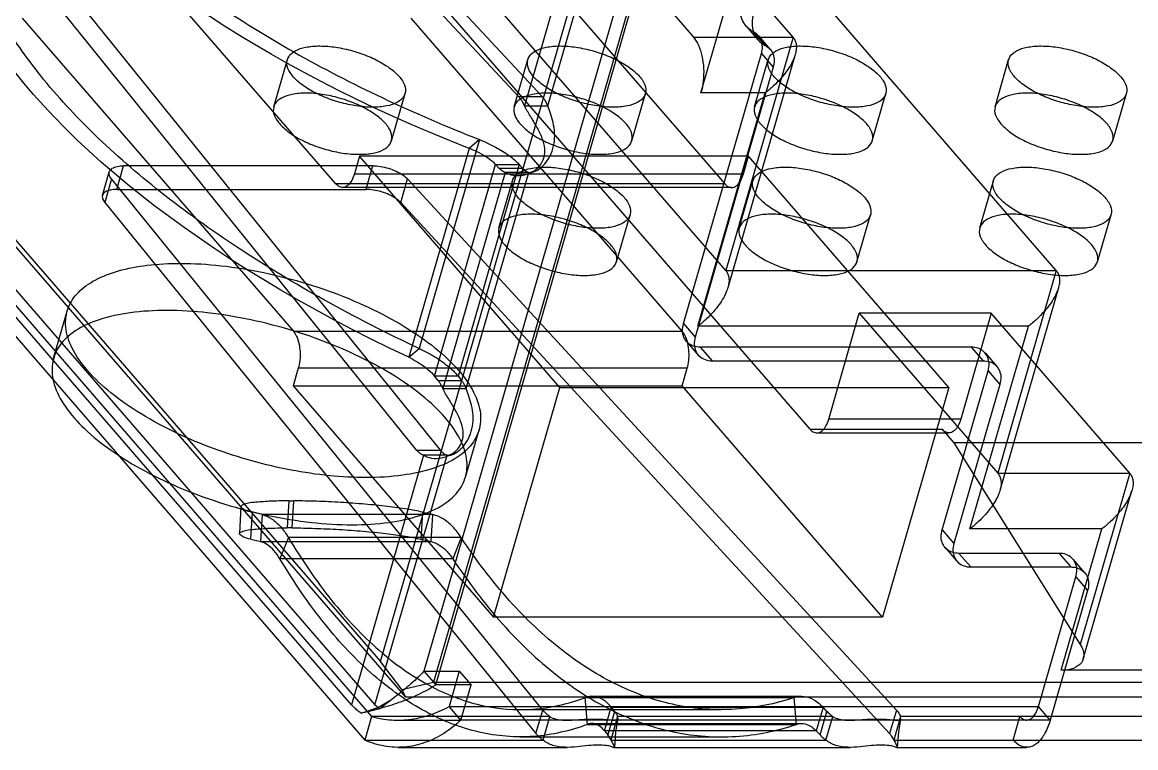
# Model space of a CAD drawing. Header units: millimetres. Extents: x -1 to 407, y -1 to 283.
# Drawn here: x 195.352 to 197.398, y 178.237 to 179.57 of the extents above; entities that cross this region are included whole.
import ezdxf

# ---------------------------------------------------------------- set-up
doc = ezdxf.new("R2010")
doc.units = ezdxf.units.MM
doc.header["$LTSCALE"] = 23.1
doc.layers.get('0').update_dxf_attribs({"linetype": 'CONTINUOUS'})

msp = doc.modelspace()

# ---------------------------------------------------------------- linework, layer by layer
at = {"color": 6, "linetype": 'Continuous'}
for p, q in [((196.0105, 178.395), (196.7793, 181.058)), ((196.858, 180.9556), (196.108, 178.3575)), ((195.5894, 180.6925), (196.5854, 179.5425)), ((196.7683, 179.5425), (195.7724, 180.6925)), ((195.4047, 180.3555), (196.2639, 179.4336)), ((196.3072, 179.4336), (195.448, 180.3555)), ((196.6446, 179.1138), (195.6595, 180.2513)), ((197.2519, 179.1138), (196.2668, 180.2513)), ((196.7996, 178.822), (195.5763, 180.2345)), ((196.5991, 179.44), (196.8241, 180.2194)), ((194.4463, 180.2012), (196.0105, 178.395)), ((196.0567, 178.33), (194.4925, 180.1363)), ((196.4206, 179.9217), (196.2747, 179.4163)), ((196.318, 179.4163), (196.4639, 179.9217)), ((195.9284, 179.273), (195.4305, 179.8479)), ((196.1449, 179.848), (196.6429, 179.273)), ((196.0774, 178.783), (195.2476, 179.8116)), ((195.2909, 179.8116), (196.1208, 178.783)), ((195.3523, 179.5773), (195.8503, 179.0023)), ((196.5648, 179.0023), (196.0668, 179.5773)), ((196.6821, 179.5624), (196.7038, 179.5374)), ((196.7173, 179.527), (196.6956, 179.552)), ((196.5854, 179.5425), (196.7683, 179.5425)), ((196.7683, 179.5425), (196.6446, 179.1138)), ((196.7047, 179.5451), (196.7263, 179.5201)), ((196.7722, 179.5106), (196.6485, 179.0819)), ((196.7102, 179.5123), (196.7318, 179.4873)), ((195.8143, 179.4146), (195.8393, 179.5012)), ((196.256, 179.4146), (196.281, 179.5012)), ((196.6977, 179.4146), (196.7227, 179.5012)), ((197.1393, 179.4146), (197.1643, 179.5012)), ((196.0305, 179.3522), (196.0555, 179.4388)), ((196.2639, 179.4336), (196.3072, 179.4336)), ((196.4722, 179.3522), (196.4972, 179.4388)), ((196.5933, 179.0113), (196.7171, 179.44)), ((196.7171, 179.44), (196.5991, 179.44)), ((196.9138, 179.3522), (196.9388, 179.4388)), ((197.3555, 179.3522), (197.3805, 179.4388)), ((196.2747, 179.4163), (196.318, 179.4163)), ((195.957, 178.3159), (195.0152, 179.4034)), ((195.0414, 179.3942), (195.9941, 178.2942)), ((195.0585, 179.4034), (196.0003, 178.3159)), ((195.0289, 179.3509), (195.9816, 178.2509)), ((196.1923, 179.3542), (196.0814, 178.9703)), ((196.1923, 179.3542), (196.173, 179.3382)), ((195.9719, 179.3237), (195.9626, 179.2913)), ((196.34, 178.8987), (195.9719, 179.3237)), ((196.6864, 179.3237), (195.9719, 179.3237)), ((196.173, 179.3382), (196.0622, 178.9542)), ((196.677, 179.2913), (196.6864, 179.3237)), ((197.0545, 178.8987), (196.6864, 179.3237)), ((195.5261, 179.2628), (195.5386, 179.3061)), ((195.9959, 179.3061), (195.5386, 179.3061)), ((195.9959, 179.3061), (195.9834, 179.2628)), ((196.1097, 178.9196), (196.2219, 179.3085)), ((196.2652, 179.3085), (196.153, 178.9196)), ((196.2219, 179.3085), (196.2286, 179.3014)), ((196.2219, 179.3085), (196.2652, 179.3085)), ((196.2719, 179.3014), (196.2652, 179.3085)), ((195.4997, 179.2517), (195.5122, 179.295)), ((195.5163, 179.2819), (195.5038, 179.2386)), ((196.3085, 178.3061), (195.5163, 179.2819)), ((195.9626, 179.2913), (196.677, 179.2913)), ((196.0477, 179.2386), (196.0602, 179.2819)), ((196.0602, 179.2819), (196.958, 178.3061)), ((196.2393, 179.2938), (196.1247, 178.8967)), ((196.168, 178.8967), (196.2826, 179.2938)), ((196.2719, 179.3014), (196.2286, 179.3014)), ((196.2826, 179.2938), (196.2393, 179.2938)), ((195.5261, 179.2628), (195.9834, 179.2628)), ((196.6429, 179.273), (195.9284, 179.273)), ((196.6554, 179.2663), (195.9409, 179.2663)), ((196.2278, 179.1921), (196.2528, 179.2787)), ((196.6695, 179.1921), (196.6945, 179.2787)), ((197.1112, 179.1921), (197.1362, 179.2787)), ((195.5038, 179.2386), (196.296, 178.2628)), ((196.9455, 178.2628), (196.0477, 179.2386)), ((196.444, 179.1297), (196.469, 179.2163)), ((196.8857, 179.1297), (196.9107, 179.2163)), ((197.3274, 179.1297), (197.3524, 179.2163)), ((196.6446, 179.1138), (197.2519, 179.1138)), ((197.2519, 179.1138), (197.1444, 178.7414)), ((197.2558, 179.0819), (197.1483, 178.7095)), ((195.4099, 178.9526), (195.4349, 179.0392)), ((196.5669, 179.0162), (196.5886, 178.9912)), ((196.8337, 178.8403), (196.89, 179.0351)), ((196.89, 179.0351), (197.1444, 178.7414)), ((197.1324, 179.0351), (196.89, 179.0351)), ((197.1324, 179.0351), (197.0762, 178.8403)), ((197.3868, 178.7414), (197.1324, 179.0351)), ((195.8503, 179.0023), (196.5648, 179.0023)), ((197.2006, 179.0113), (196.5933, 179.0113)), ((197.0931, 178.6389), (197.2006, 179.0113)), ((196.5724, 178.9834), (196.5941, 178.9584)), ((196.0622, 178.9542), (196.0814, 178.9703)), ((196.5977, 178.9729), (196.6194, 178.9479)), ((197.0957, 178.9729), (197.1174, 178.9479)), ((197.121, 178.9623), (197.1426, 178.9373)), ((195.8594, 178.934), (195.8501, 178.9016)), ((196.5739, 178.934), (195.8594, 178.934)), ((196.5645, 178.9016), (196.5739, 178.934)), ((196.1161, 178.9116), (196.1097, 178.9196)), ((196.153, 178.9196), (196.1097, 178.9196)), ((196.153, 178.9196), (196.1594, 178.9116)), ((197.1265, 178.9295), (197.1482, 178.9045)), ((195.8501, 178.9016), (196.2181, 178.4766)), ((195.8501, 178.9016), (196.5645, 178.9016)), ((196.1161, 178.9116), (196.1594, 178.9116)), ((196.1247, 178.8967), (196.168, 178.8967)), ((196.2181, 178.4766), (196.34, 178.8987)), ((196.34, 178.8987), (197.0545, 178.8987)), ((196.9326, 178.4766), (196.5645, 178.9016)), ((197.0545, 178.8987), (196.9326, 178.4766)), ((197.0762, 178.8403), (196.8337, 178.8403)), ((196.1665, 178.7342), (196.1915, 178.8208)), ((196.7996, 178.822), (197.042, 178.822)), ((196.8121, 178.8153), (197.0545, 178.8153)), ((197.042, 178.822), (197.0637, 178.797)), ((197.0637, 178.797), (197.2959, 178.4264)), ((197.9427, 178.797), (197.0637, 178.797)), ((196.0893, 178.7742), (195.957, 178.3159)), ((196.0003, 178.3159), (196.1326, 178.7742)), ((196.1208, 178.783), (196.0774, 178.783)), ((196.1326, 178.7742), (196.0893, 178.7742)), ((197.1444, 178.7414), (197.3868, 178.7414)), ((197.3868, 178.7414), (197.2959, 178.4264)), ((197.3015, 178.4002), (197.3908, 178.7095)), ((195.8419, 178.6903), (195.8389, 178.6407)), ((195.8419, 178.6903), (195.8512, 178.6903)), ((195.8482, 178.6407), (195.8512, 178.6903)), ((195.7541, 178.6798), (195.7511, 178.6302)), ((195.7722, 178.62), (195.7752, 178.6697)), ((195.7928, 178.6652), (195.7752, 178.6697)), ((196.0876, 178.6697), (196.0845, 178.62)), ((196.0876, 178.6697), (196.1066, 178.6652)), ((195.7928, 178.6652), (195.7898, 178.6156)), ((196.1066, 178.6652), (195.7928, 178.6652)), ((196.1036, 178.6156), (196.1066, 178.6652)), ((195.8482, 178.6407), (195.8389, 178.6407)), ((197.0421, 178.6373), (197.0638, 178.6123)), ((197.3356, 178.6389), (197.0931, 178.6389)), ((197.2606, 178.3791), (197.3356, 178.6389)), ((195.7722, 178.62), (195.7898, 178.6156)), ((195.7898, 178.6156), (196.1036, 178.6156)), ((195.8412, 178.623), (195.8257, 178.5839)), ((196.1587, 178.623), (195.8412, 178.623)), ((196.0845, 178.62), (196.1036, 178.6156)), ((196.1587, 178.623), (196.1432, 178.5839)), ((197.0476, 178.6045), (197.0693, 178.5795)), ((197.0729, 178.594), (197.0946, 178.569)), ((197.257, 178.594), (197.2786, 178.569)), ((196.1432, 178.5839), (195.8257, 178.5839)), ((197.2823, 178.5834), (197.3039, 178.5584)), ((197.2878, 178.5507), (197.3094, 178.5257)), ((196.9326, 178.4766), (196.2181, 178.4766)), ((196.0499, 178.3438), (196.0105, 178.395)), ((196.0903, 178.3775), (196.1119, 178.3525)), ((196.1552, 178.3775), (196.1769, 178.3525)), ((198.2695, 178.3791), (197.2606, 178.3791)), ((196.0499, 178.3438), (196.108, 178.3575)), ((196.0567, 178.33), (196.0499, 178.3438)), ((196.108, 178.3575), (199.4097, 178.3575)), ((199.3585, 178.33), (196.0567, 178.33)), ((196.3907, 178.2798), (196.3863, 178.329)), ((196.3863, 178.329), (196.7703, 178.329)), ((196.3988, 178.3313), (196.784, 178.3313)), ((196.7747, 178.2798), (196.7703, 178.329)), ((196.0091, 178.3081), (195.9746, 178.3004)), ((196.1581, 178.2875), (196.1365, 178.3125)), ((196.2677, 178.3068), (196.6362, 178.3068)), ((196.296, 178.2628), (196.3085, 178.3061)), ((196.4219, 178.2679), (196.4344, 178.3112)), ((196.4405, 178.3036), (196.428, 178.2603)), ((196.4344, 178.3112), (196.4405, 178.3036)), ((196.4344, 178.3112), (196.8234, 178.3112)), ((196.8234, 178.3112), (196.8109, 178.2679)), ((196.8179, 178.2603), (196.8304, 178.3036)), ((196.8304, 178.3036), (196.8234, 178.3112)), ((196.958, 178.3061), (196.9455, 178.2628)), ((197.2407, 178.2875), (197.219, 178.3125)), ((195.9941, 178.2942), (195.9816, 178.2509)), ((196.3215, 178.2942), (195.9941, 178.2942)), ((196.0427, 178.2875), (196.1581, 178.2875)), ((196.309, 178.2509), (196.3215, 178.2942)), ((196.3907, 178.2798), (196.7747, 178.2798)), ((196.3988, 178.2813), (196.784, 178.2813)), ((196.446, 178.2942), (196.4335, 178.2509)), ((196.8412, 178.2942), (196.446, 178.2942)), ((196.8287, 178.2509), (196.8412, 178.2942)), ((196.9657, 178.2942), (196.9532, 178.2509)), ((198.4866, 178.2942), (196.9657, 178.2942)), ((197.1724, 178.2509), (197.1849, 178.2942)), ((196.4219, 178.2679), (196.428, 178.2603)), ((196.8109, 178.2679), (196.4219, 178.2679)), ((196.8179, 178.2603), (196.8109, 178.2679)), ((195.9816, 178.2509), (196.309, 178.2509)), ((196.2677, 178.2568), (196.6362, 178.2568)), ((196.4335, 178.2509), (196.8287, 178.2509)), ((196.9532, 178.2509), (198.4741, 178.2509)), ((196.0426, 178.2375), (196.3536, 178.2375)), ((196.4389, 178.2375), (196.8733, 178.2375)), ((196.9586, 178.2375), (197.1974, 178.2375))]:
    msp.add_line(p, q, dxfattribs=at)
at = {"color": 7, "linetype": 'Continuous'}
for p, q in [((196.8465, 180.9972), (196.0903, 178.3775)), ((196.1119, 178.3525), (196.8682, 180.9722)), ((196.5669, 179.0162), (196.7102, 179.5123)), ((196.7318, 179.4873), (196.5886, 178.9912)), ((197.0957, 178.9729), (196.5977, 178.9729)), ((196.6194, 178.9479), (197.1174, 178.9479)), ((197.0421, 178.6373), (197.1265, 178.9295)), ((197.1482, 178.9045), (197.0638, 178.6123)), ((197.257, 178.594), (197.0729, 178.594)), ((197.0946, 178.569), (197.2786, 178.569)), ((197.219, 178.3125), (197.2878, 178.5507)), ((197.3094, 178.5257), (197.2407, 178.2875)), ((196.0903, 178.3775), (196.1552, 178.3775)), ((196.1552, 178.3775), (196.1365, 178.3125)), ((196.1769, 178.3525), (196.1119, 178.3525)), ((196.1581, 178.2875), (196.1769, 178.3525)), ((196.1365, 178.3125), (197.219, 178.3125)), ((197.2407, 178.2875), (196.1581, 178.2875))]:
    msp.add_line(p, q, dxfattribs=at)
at = {"color": 6, "linetype": 'Continuous'}
for points in [[(196.286, 179.2937), (196.2835, 179.2935), (196.2864, 179.2943), (196.2924, 179.297), (196.295, 179.2987)], [(196.136, 178.7741), (196.1335, 178.7738), (196.1364, 178.7747), (196.1425, 178.7774), (196.1451, 178.7791)], [(195.9765, 178.3008), (196.0057, 178.3106), (196.0306, 178.3252)], [(196.4461, 178.2908), (196.4423, 178.2652), (196.4401, 178.238)], [(196.9658, 178.2908), (196.962, 178.2652), (196.9598, 178.238)]]:
    msp.add_lwpolyline(points, dxfattribs=at)
at = {"color": 6, "linetype": 'Continuous', "extrusion": (0, 0, -1)}
for centre, major_axis, ratio, start_param, end_param in [((196.7498, 179.8206), (-1.4564, 0.3624), 0.423626, -1.271033, -0.422759), ((196.639, 179.4367), (-1.4252, 0.4706), 0.441408, -1.303516, -0.455242), ((197.231, 178.4264), (-0.0697, 0.0285), 0.541837, 2.495571, 4.066368)]:
    msp.add_ellipse(centre, major_axis=major_axis, ratio=ratio, start_param=start_param, end_param=end_param, dxfattribs=at)
at = {"color": 6, "linetype": 'Continuous'}
for points, knots in [([(195.405, 179.8954), (195.4272, 179.8607), (195.4822, 179.7915), (195.5841, 179.695), (195.7087, 179.6009), (195.8538, 179.5112), (196.0165, 179.4275), (196.1322, 179.3778), (196.1923, 179.3542)], [0, 0, 0, 0, 0.127569, 0.272318, 0.433762, 0.610411, 0.800063, 1, 1, 1, 1]), ([(196.0814, 178.9703), (196.0224, 178.9981), (195.9088, 179.056), (195.7496, 179.1519), (195.6079, 179.2534), (195.4864, 179.3585), (195.3874, 179.4651), (195.3346, 179.5405), (195.3133, 179.5779)], [0, 0, 0, 0, 0.197165, 0.385147, 0.561273, 0.72334, 0.869796, 1, 1, 1, 1]), ([(196.5854, 179.5425), (196.5892, 179.5381), (196.5956, 179.5269), (196.6016, 179.5074), (196.6045, 179.4852), (196.6039, 179.4623), (196.6012, 179.4472), (196.5991, 179.44)], [0, 0, 0, 0, 0.163304, 0.357047, 0.570769, 0.790178, 1, 1, 1, 1]), ([(196.7683, 179.5425), (196.7697, 179.5409), (196.7721, 179.5372), (196.7742, 179.5305), (196.7746, 179.5227), (196.7733, 179.5137), (196.77, 179.5034), (196.7644, 179.4919), (196.7563, 179.4793), (196.7455, 179.466), (196.7323, 179.4526), (196.7224, 179.4441), (196.7171, 179.44)], [0, 0, 0, 0, 0.051067, 0.105182, 0.16628, 0.237977, 0.323568, 0.425764, 0.546436, 0.685247, 0.83818, 1, 1, 1, 1]), ([(195.9961, 179.4138), (195.9862, 179.4138), (195.9658, 179.4155), (195.9355, 179.4221), (195.9061, 179.4323), (195.88, 179.4453), (195.8588, 179.4601), (195.8443, 179.4757), (195.837, 179.4921), (195.8406, 179.5082), (195.8545, 179.5191), (195.8745, 179.5251), (195.8901, 179.5263), (195.8987, 179.5263)], [0, 0, 0, 0, 0.1129, 0.233621, 0.353962, 0.467099, 0.566775, 0.647548, 0.709899, 0.762687, 0.822938, 0.901819, 1, 1, 1, 1]), ([(195.8987, 179.5263), (195.9086, 179.5263), (195.929, 179.5245), (195.9593, 179.5179), (195.9887, 179.5078), (196.0148, 179.4948), (196.036, 179.48), (196.0506, 179.4643), (196.0578, 179.448), (196.0542, 179.4319), (196.0403, 179.421), (196.0203, 179.4149), (196.0047, 179.4138), (195.9961, 179.4138)], [0, 0, 0, 0, 0.1129, 0.233621, 0.353962, 0.467099, 0.566775, 0.647548, 0.709899, 0.762687, 0.822938, 0.901819, 1, 1, 1, 1]), ([(196.4378, 179.4138), (196.4279, 179.4138), (196.4075, 179.4155), (196.3772, 179.4221), (196.3478, 179.4323), (196.3216, 179.4453), (196.3005, 179.4601), (196.2859, 179.4757), (196.2786, 179.4921), (196.2823, 179.5082), (196.2962, 179.5191), (196.3162, 179.5251), (196.3318, 179.5263), (196.3404, 179.5263)], [0, 0, 0, 0, 0.1129, 0.233621, 0.353962, 0.467099, 0.566775, 0.647548, 0.709899, 0.762687, 0.822938, 0.901819, 1, 1, 1, 1]), ([(196.3404, 179.5263), (196.3502, 179.5263), (196.3707, 179.5245), (196.401, 179.5179), (196.4303, 179.5078), (196.4565, 179.4948), (196.4777, 179.48), (196.4922, 179.4643), (196.4995, 179.448), (196.4959, 179.4319), (196.482, 179.421), (196.4619, 179.4149), (196.4464, 179.4138), (196.4378, 179.4138)], [0, 0, 0, 0, 0.1129, 0.233621, 0.353962, 0.467099, 0.566775, 0.647548, 0.709899, 0.762687, 0.822938, 0.901819, 1, 1, 1, 1]), ([(196.8795, 179.4138), (196.8696, 179.4138), (196.8491, 179.4155), (196.8188, 179.4221), (196.7895, 179.4323), (196.7633, 179.4453), (196.7422, 179.4601), (196.7276, 179.4757), (196.7203, 179.4921), (196.724, 179.5082), (196.7379, 179.5191), (196.7579, 179.5251), (196.7735, 179.5263), (196.782, 179.5263)], [0, 0, 0, 0, 0.1129, 0.233621, 0.353962, 0.467099, 0.566775, 0.647548, 0.709899, 0.762687, 0.822938, 0.901819, 1, 1, 1, 1]), ([(196.782, 179.5263), (196.7919, 179.5263), (196.8124, 179.5245), (196.8427, 179.5179), (196.872, 179.5078), (196.8982, 179.4948), (196.9193, 179.48), (196.9339, 179.4643), (196.9412, 179.448), (196.9375, 179.4319), (196.9236, 179.421), (196.9036, 179.4149), (196.8881, 179.4138), (196.8795, 179.4138)], [0, 0, 0, 0, 0.1129, 0.233621, 0.353962, 0.467099, 0.566775, 0.647548, 0.709899, 0.762687, 0.822938, 0.901819, 1, 1, 1, 1]), ([(197.3211, 179.4138), (197.3113, 179.4138), (197.2908, 179.4155), (197.2605, 179.4221), (197.2312, 179.4323), (197.205, 179.4453), (197.1838, 179.4601), (197.1693, 179.4757), (197.162, 179.4921), (197.1656, 179.5082), (197.1795, 179.5191), (197.1996, 179.5251), (197.2151, 179.5263), (197.2237, 179.5263)], [0, 0, 0, 0, 0.1129, 0.233621, 0.353962, 0.467099, 0.566775, 0.647548, 0.709899, 0.762687, 0.822938, 0.901819, 1, 1, 1, 1]), ([(197.2237, 179.5263), (197.2336, 179.5263), (197.254, 179.5245), (197.2843, 179.5179), (197.3137, 179.5078), (197.3399, 179.4948), (197.361, 179.48), (197.3756, 179.4643), (197.3829, 179.448), (197.3792, 179.4319), (197.3653, 179.421), (197.3453, 179.4149), (197.3297, 179.4138), (197.3211, 179.4138)], [0, 0, 0, 0, 0.1129, 0.233621, 0.353962, 0.467099, 0.566775, 0.647548, 0.709899, 0.762687, 0.822938, 0.901819, 1, 1, 1, 1]), ([(195.8737, 179.4397), (195.8651, 179.4397), (195.8497, 179.4385), (195.8297, 179.4325), (195.8158, 179.4219), (195.8119, 179.4059), (195.8189, 179.3896), (195.8333, 179.3739), (195.8543, 179.359), (195.8805, 179.3459), (195.9101, 179.3356), (195.9406, 179.3289), (195.9612, 179.3272), (195.9711, 179.3272)], [0, 0, 0, 0, 0.097801, 0.176085, 0.236024, 0.288527, 0.350473, 0.430688, 0.529796, 0.643178, 0.764633, 0.886597, 1, 1, 1, 1]), ([(195.9711, 179.3272), (195.9797, 179.3272), (195.9952, 179.3283), (196.0151, 179.3343), (196.029, 179.345), (196.0329, 179.3609), (196.0259, 179.3773), (196.0115, 179.3929), (195.9905, 179.4078), (195.9643, 179.4209), (195.9348, 179.4312), (195.9042, 179.4379), (195.8836, 179.4397), (195.8737, 179.4397)], [0, 0, 0, 0, 0.097801, 0.176085, 0.236024, 0.288527, 0.350473, 0.430688, 0.529796, 0.643178, 0.764633, 0.886597, 1, 1, 1, 1]), ([(196.3154, 179.4397), (196.3068, 179.4397), (196.2913, 179.4385), (196.2714, 179.4325), (196.2575, 179.4219), (196.2536, 179.4059), (196.2606, 179.3896), (196.275, 179.3739), (196.296, 179.359), (196.3222, 179.3459), (196.3517, 179.3356), (196.3823, 179.3289), (196.4029, 179.3272), (196.4128, 179.3272)], [0, 0, 0, 0, 0.097801, 0.176085, 0.236024, 0.288527, 0.350473, 0.430688, 0.529796, 0.643178, 0.764633, 0.886597, 1, 1, 1, 1]), ([(196.2639, 179.4336), (196.2653, 179.4321), (196.2681, 179.4287), (196.2717, 179.4228), (196.2737, 179.4186), (196.2747, 179.4163)], [0, 0, 0, 0, 0.305706, 0.639308, 1, 1, 1, 1]), ([(196.318, 179.4163), (196.317, 179.4186), (196.315, 179.4228), (196.3114, 179.4287), (196.3086, 179.4321), (196.3072, 179.4336)], [0, 0, 0, 0, 0.360692, 0.694294, 1, 1, 1, 1]), ([(196.4128, 179.3272), (196.4213, 179.3272), (196.4368, 179.3283), (196.4567, 179.3343), (196.4706, 179.345), (196.4746, 179.3609), (196.4675, 179.3773), (196.4532, 179.3929), (196.4322, 179.4078), (196.406, 179.4209), (196.3764, 179.4312), (196.3459, 179.4379), (196.3253, 179.4397), (196.3154, 179.4397)], [0, 0, 0, 0, 0.097801, 0.176085, 0.236024, 0.288527, 0.350473, 0.430688, 0.529796, 0.643178, 0.764633, 0.886597, 1, 1, 1, 1]), ([(196.757, 179.4397), (196.7485, 179.4397), (196.733, 179.4385), (196.7131, 179.4325), (196.6992, 179.4219), (196.6952, 179.4059), (196.7023, 179.3896), (196.7167, 179.3739), (196.7377, 179.359), (196.7639, 179.3459), (196.7934, 179.3356), (196.824, 179.3289), (196.8445, 179.3272), (196.8545, 179.3272)], [0, 0, 0, 0, 0.097801, 0.176085, 0.236024, 0.288527, 0.350473, 0.430688, 0.529796, 0.643178, 0.764633, 0.886597, 1, 1, 1, 1]), ([(196.8545, 179.3272), (196.863, 179.3272), (196.8785, 179.3283), (196.8984, 179.3343), (196.9123, 179.345), (196.9163, 179.3609), (196.9092, 179.3773), (196.8948, 179.3929), (196.8738, 179.4078), (196.8476, 179.4209), (196.8181, 179.4312), (196.7876, 179.4379), (196.767, 179.4397), (196.757, 179.4397)], [0, 0, 0, 0, 0.097801, 0.176085, 0.236024, 0.288527, 0.350473, 0.430688, 0.529796, 0.643178, 0.764633, 0.886597, 1, 1, 1, 1]), ([(197.1987, 179.4397), (197.1902, 179.4397), (197.1747, 179.4385), (197.1548, 179.4325), (197.1409, 179.4219), (197.1369, 179.4059), (197.144, 179.3896), (197.1583, 179.3739), (197.1793, 179.359), (197.2055, 179.3459), (197.2351, 179.3356), (197.2656, 179.3289), (197.2862, 179.3272), (197.2961, 179.3272)], [0, 0, 0, 0, 0.097801, 0.176085, 0.236024, 0.288527, 0.350473, 0.430688, 0.529796, 0.643178, 0.764633, 0.886597, 1, 1, 1, 1]), ([(197.2961, 179.3272), (197.3047, 179.3272), (197.3202, 179.3283), (197.3401, 179.3343), (197.354, 179.345), (197.3579, 179.3609), (197.3509, 179.3773), (197.3365, 179.3929), (197.3155, 179.4078), (197.2893, 179.4209), (197.2598, 179.4312), (197.2292, 179.4379), (197.2086, 179.4397), (197.1987, 179.4397)], [0, 0, 0, 0, 0.097801, 0.176085, 0.236024, 0.288527, 0.350473, 0.430688, 0.529796, 0.643178, 0.764633, 0.886597, 1, 1, 1, 1]), ([(196.2393, 179.2938), (196.2439, 179.2911), (196.2551, 179.2876), (196.2729, 179.2881), (196.2901, 179.2942), (196.3038, 179.3055), (196.3117, 179.3207), (196.3129, 179.3385), (196.3078, 179.3577), (196.2979, 179.3774), (196.286, 179.3968), (196.2781, 179.4099), (196.2747, 179.4163)], [0, 0, 0, 0, 0.083236, 0.179127, 0.276503, 0.36646, 0.451392, 0.539586, 0.641042, 0.759801, 0.88521, 1, 1, 1, 1]), ([(196.2826, 179.2938), (196.2856, 179.2933), (196.2933, 179.2949), (196.3044, 179.3014), (196.3158, 179.3128), (196.3247, 179.3288), (196.33, 179.3473), (196.331, 179.3668), (196.328, 179.3853), (196.3232, 179.4016), (196.3196, 179.4117), (196.318, 179.4163)], [0, 0, 0, 0, 0.061981, 0.151086, 0.261692, 0.387019, 0.519745, 0.652487, 0.781407, 0.900826, 1, 1, 1, 1]), ([(196.1923, 179.3542), (196.2023, 179.3502), (196.2211, 179.3416), (196.2457, 179.3264), (196.2596, 179.3146), (196.2652, 179.3085)], [0, 0, 0, 0, 0.374757, 0.712137, 1, 1, 1, 1]), ([(196.2219, 179.3085), (196.2181, 179.3124), (196.2088, 179.3201), (196.1923, 179.33), (196.1798, 179.3356), (196.173, 179.3382)], [0, 0, 0, 0, 0.28698, 0.624423, 1, 1, 1, 1]), ([(195.5163, 179.2819), (195.5145, 179.2841), (195.5116, 179.2886), (195.5118, 179.2967), (195.518, 179.3025), (195.5273, 179.3055), (195.5345, 179.3061), (195.5386, 179.3061)], [0, 0, 0, 0, 0.193908, 0.346348, 0.509557, 0.72482, 1, 1, 1, 1]), ([(195.9959, 179.3061), (196.0007, 179.3061), (196.0105, 179.3052), (196.025, 179.3018), (196.0388, 179.2967), (196.0508, 179.2902), (196.0575, 179.2848), (196.0602, 179.2819)], [0, 0, 0, 0, 0.202925, 0.41976, 0.634747, 0.832434, 1, 1, 1, 1]), ([(196.4096, 179.1913), (196.3998, 179.1913), (196.3793, 179.193), (196.349, 179.1996), (196.3197, 179.2098), (196.2935, 179.2228), (196.2724, 179.2376), (196.2578, 179.2532), (196.2505, 179.2696), (196.2541, 179.2857), (196.268, 179.2966), (196.2881, 179.3026), (196.3036, 179.3038), (196.3122, 179.3038)], [0, 0, 0, 0, 0.1129, 0.233621, 0.353962, 0.467099, 0.566775, 0.647548, 0.709899, 0.762687, 0.822938, 0.901819, 1, 1, 1, 1]), ([(196.3122, 179.3038), (196.3221, 179.3038), (196.3425, 179.302), (196.3728, 179.2954), (196.4022, 179.2853), (196.4284, 179.2723), (196.4495, 179.2575), (196.4641, 179.2418), (196.4714, 179.2255), (196.4677, 179.2094), (196.4538, 179.1985), (196.4338, 179.1924), (196.4182, 179.1913), (196.4096, 179.1913)], [0, 0, 0, 0, 0.1129, 0.233621, 0.353962, 0.467099, 0.566775, 0.647548, 0.709899, 0.762687, 0.822938, 0.901819, 1, 1, 1, 1]), ([(196.8513, 179.1913), (196.8414, 179.1913), (196.821, 179.193), (196.7907, 179.1996), (196.7613, 179.2098), (196.7352, 179.2228), (196.714, 179.2376), (196.6995, 179.2532), (196.6922, 179.2696), (196.6958, 179.2857), (196.7097, 179.2966), (196.7297, 179.3026), (196.7453, 179.3038), (196.7539, 179.3038)], [0, 0, 0, 0, 0.1129, 0.233621, 0.353962, 0.467099, 0.566775, 0.647548, 0.709899, 0.762687, 0.822938, 0.901819, 1, 1, 1, 1]), ([(196.7539, 179.3038), (196.7638, 179.3038), (196.7842, 179.302), (196.8145, 179.2954), (196.8439, 179.2853), (196.87, 179.2723), (196.8912, 179.2575), (196.9058, 179.2418), (196.913, 179.2255), (196.9094, 179.2094), (196.8955, 179.1985), (196.8755, 179.1924), (196.8599, 179.1913), (196.8513, 179.1913)], [0, 0, 0, 0, 0.1129, 0.233621, 0.353962, 0.467099, 0.566775, 0.647548, 0.709899, 0.762687, 0.822938, 0.901819, 1, 1, 1, 1]), ([(197.293, 179.1913), (197.2831, 179.1913), (197.2627, 179.193), (197.2324, 179.1996), (197.203, 179.2098), (197.1768, 179.2228), (197.1557, 179.2376), (197.1411, 179.2532), (197.1338, 179.2696), (197.1375, 179.2857), (197.1514, 179.2966), (197.1714, 179.3026), (197.187, 179.3038), (197.1956, 179.3038)], [0, 0, 0, 0, 0.1129, 0.233621, 0.353962, 0.467099, 0.566775, 0.647548, 0.709899, 0.762687, 0.822938, 0.901819, 1, 1, 1, 1]), ([(197.1956, 179.3038), (197.2054, 179.3038), (197.2259, 179.302), (197.2562, 179.2954), (197.2855, 179.2853), (197.3117, 179.2723), (197.3329, 179.2575), (197.3474, 179.2418), (197.3547, 179.2255), (197.3511, 179.2094), (197.3372, 179.1985), (197.3171, 179.1924), (197.3016, 179.1913), (197.293, 179.1913)], [0, 0, 0, 0, 0.1129, 0.233621, 0.353962, 0.467099, 0.566775, 0.647548, 0.709899, 0.762687, 0.822938, 0.901819, 1, 1, 1, 1]), ([(195.9626, 179.2913), (195.9613, 179.2871), (195.9584, 179.2796), (195.9521, 179.2706), (195.944, 179.2657), (195.9349, 179.2667), (195.9304, 179.2706), (195.9284, 179.273)], [0, 0, 0, 0, 0.265761, 0.482512, 0.655126, 0.813504, 1, 1, 1, 1]), ([(196.2393, 179.2938), (196.2381, 179.2943), (196.2355, 179.2956), (196.2319, 179.2981), (196.2297, 179.3002), (196.2286, 179.3014)], [0, 0, 0, 0, 0.310638, 0.642517, 1, 1, 1, 1]), ([(196.2719, 179.3014), (196.273, 179.3002), (196.2752, 179.2981), (196.2788, 179.2956), (196.2814, 179.2943), (196.2826, 179.2938)], [0, 0, 0, 0, 0.357483, 0.689362, 1, 1, 1, 1]), ([(196.6429, 179.273), (196.6449, 179.2706), (196.6494, 179.2667), (196.6585, 179.2657), (196.6666, 179.2706), (196.6729, 179.2796), (196.6758, 179.2871), (196.677, 179.2913)], [0, 0, 0, 0, 0.186516, 0.344902, 0.517523, 0.734269, 1, 1, 1, 1]), ([(195.5261, 179.2628), (195.522, 179.2628), (195.5148, 179.2622), (195.5055, 179.2592), (195.4993, 179.2534), (195.4991, 179.2453), (195.502, 179.2408), (195.5038, 179.2386)], [0, 0, 0, 0, 0.275209, 0.490476, 0.653678, 0.806111, 1, 1, 1, 1]), ([(196.0477, 179.2386), (196.045, 179.2415), (196.0383, 179.2469), (196.0263, 179.2534), (196.0125, 179.2585), (195.998, 179.2619), (195.9882, 179.2628), (195.9834, 179.2628)], [0, 0, 0, 0, 0.167588, 0.36529, 0.580279, 0.7971, 1, 1, 1, 1]), ([(196.2872, 179.2172), (196.2787, 179.2172), (196.2632, 179.216), (196.2433, 179.21), (196.2294, 179.1994), (196.2254, 179.1834), (196.2325, 179.1671), (196.2468, 179.1514), (196.2678, 179.1365), (196.294, 179.1234), (196.3236, 179.1131), (196.3541, 179.1064), (196.3747, 179.1047), (196.3846, 179.1047)], [0, 0, 0, 0, 0.097801, 0.176085, 0.236024, 0.288527, 0.350473, 0.430688, 0.529796, 0.643178, 0.764633, 0.886597, 1, 1, 1, 1]), ([(196.3846, 179.1047), (196.3932, 179.1047), (196.4087, 179.1058), (196.4286, 179.1118), (196.4425, 179.1225), (196.4464, 179.1384), (196.4394, 179.1548), (196.425, 179.1704), (196.404, 179.1853), (196.3778, 179.1984), (196.3483, 179.2087), (196.3177, 179.2154), (196.2971, 179.2172), (196.2872, 179.2172)], [0, 0, 0, 0, 0.097801, 0.176085, 0.236024, 0.288527, 0.350473, 0.430688, 0.529796, 0.643178, 0.764633, 0.886597, 1, 1, 1, 1]), ([(196.7289, 179.2172), (196.7203, 179.2172), (196.7049, 179.216), (196.6849, 179.21), (196.671, 179.1994), (196.6671, 179.1834), (196.6741, 179.1671), (196.6885, 179.1514), (196.7095, 179.1365), (196.7357, 179.1234), (196.7653, 179.1131), (196.7958, 179.1064), (196.8164, 179.1047), (196.8263, 179.1047)], [0, 0, 0, 0, 0.097801, 0.176085, 0.236024, 0.288527, 0.350473, 0.430688, 0.529796, 0.643178, 0.764633, 0.886597, 1, 1, 1, 1]), ([(196.8263, 179.1047), (196.8349, 179.1047), (196.8504, 179.1058), (196.8703, 179.1118), (196.8842, 179.1225), (196.8881, 179.1384), (196.8811, 179.1548), (196.8667, 179.1704), (196.8457, 179.1853), (196.8195, 179.1984), (196.79, 179.2087), (196.7594, 179.2154), (196.7388, 179.2172), (196.7289, 179.2172)], [0, 0, 0, 0, 0.097801, 0.176085, 0.236024, 0.288527, 0.350473, 0.430688, 0.529796, 0.643178, 0.764633, 0.886597, 1, 1, 1, 1]), ([(197.1706, 179.2172), (197.162, 179.2172), (197.1465, 179.216), (197.1266, 179.21), (197.1127, 179.1994), (197.1088, 179.1834), (197.1158, 179.1671), (197.1302, 179.1514), (197.1512, 179.1365), (197.1774, 179.1234), (197.2069, 179.1131), (197.2375, 179.1064), (197.2581, 179.1047), (197.268, 179.1047)], [0, 0, 0, 0, 0.097801, 0.176085, 0.236024, 0.288527, 0.350473, 0.430688, 0.529796, 0.643178, 0.764633, 0.886597, 1, 1, 1, 1]), ([(197.268, 179.1047), (197.2765, 179.1047), (197.292, 179.1058), (197.3119, 179.1118), (197.3258, 179.1225), (197.3298, 179.1384), (197.3227, 179.1548), (197.3084, 179.1704), (197.2874, 179.1853), (197.2612, 179.1984), (197.2316, 179.2087), (197.2011, 179.2154), (197.1805, 179.2172), (197.1706, 179.2172)], [0, 0, 0, 0, 0.097801, 0.176085, 0.236024, 0.288527, 0.350473, 0.430688, 0.529796, 0.643178, 0.764633, 0.886597, 1, 1, 1, 1]), ([(195.437, 179.0456), (195.4411, 179.056), (195.4551, 179.0763), (195.4878, 179.0989), (195.5312, 179.1152), (195.584, 179.125), (195.6223, 179.1269), (195.6427, 179.1269)], [0, 0, 0, 0, 0.143427, 0.308998, 0.506253, 0.737419, 1, 1, 1, 1]), ([(195.6427, 179.1269), (195.6676, 179.1269), (195.7192, 179.1237), (195.7972, 179.1109), (195.8757, 179.0906), (195.9516, 179.0635), (196.0216, 179.0308), (196.083, 178.9939), (196.133, 178.9543), (196.1697, 178.9135), (196.1917, 178.8728), (196.197, 178.8323), (196.1826, 178.7957), (196.1509, 178.7675), (196.1056, 178.7476), (196.0483, 178.7355), (196.0062, 178.7332), (195.9837, 178.7332)], [0, 0, 0, 0, 0.081336, 0.168196, 0.257507, 0.345603, 0.430591, 0.509203, 0.578801, 0.637966, 0.686839, 0.727899, 0.766717, 0.810004, 0.862841, 0.926441, 1, 1, 1, 1]), ([(196.6446, 179.1138), (196.6459, 179.1122), (196.6483, 179.1085), (196.6504, 179.1018), (196.6509, 179.094), (196.6496, 179.085), (196.6463, 179.0748), (196.6407, 179.0632), (196.6325, 179.0506), (196.6218, 179.0373), (196.6086, 179.0239), (196.5986, 179.0154), (196.5933, 179.0113)], [0, 0, 0, 0, 0.051067, 0.105182, 0.16628, 0.237977, 0.323568, 0.425764, 0.546436, 0.685247, 0.83818, 1, 1, 1, 1]), ([(197.2519, 179.1138), (197.2532, 179.1122), (197.2556, 179.1085), (197.2577, 179.1018), (197.2582, 179.094), (197.2569, 179.085), (197.2536, 179.0748), (197.248, 179.0632), (197.2398, 179.0506), (197.2291, 179.0373), (197.2159, 179.0239), (197.2059, 179.0154), (197.2006, 179.0113)], [0, 0, 0, 0, 0.051067, 0.105182, 0.16628, 0.237977, 0.323568, 0.425764, 0.546436, 0.685247, 0.83818, 1, 1, 1, 1]), ([(195.6177, 179.0403), (195.5952, 179.0403), (195.5533, 179.038), (195.4962, 179.026), (195.4511, 179.0063), (195.4192, 178.9783), (195.4044, 178.9418), (195.4094, 178.9013), (195.4313, 178.8605), (195.4677, 178.8197), (195.5175, 178.7802), (195.5785, 178.7433), (195.6484, 178.7105), (195.7244, 178.6833), (195.8033, 178.6627), (195.8817, 178.6498), (195.9336, 178.6466), (195.9587, 178.6466)], [0, 0, 0, 0, 0.073237, 0.136536, 0.189232, 0.232519, 0.271395, 0.312494, 0.361347, 0.420376, 0.489677, 0.567908, 0.652728, 0.741051, 0.83085, 0.918266, 1, 1, 1, 1]), ([(195.6372, 178.8144), (195.6145, 178.8252), (195.5721, 178.8477), (195.5163, 178.8861), (195.473, 178.9264), (195.4436, 178.9672), (195.4296, 179.0078), (195.4327, 179.0344), (195.437, 179.0456)], [0, 0, 0, 0, 0.22936, 0.436403, 0.616078, 0.766426, 0.890624, 1, 1, 1, 1]), ([(195.9587, 178.6466), (195.9811, 178.6466), (196.0231, 178.6489), (196.0801, 178.6608), (196.1253, 178.6806), (196.1571, 178.7086), (196.172, 178.745), (196.167, 178.7856), (196.1451, 178.8264), (196.1086, 178.8671), (196.0589, 178.9067), (195.9978, 178.9436), (195.9279, 178.9763), (195.8519, 179.0036), (195.773, 179.0241), (195.6946, 179.0371), (195.6427, 179.0403), (195.6177, 179.0403)], [0, 0, 0, 0, 0.073237, 0.136536, 0.189232, 0.232519, 0.271395, 0.312494, 0.361347, 0.420376, 0.489677, 0.567908, 0.652728, 0.741051, 0.83085, 0.918266, 1, 1, 1, 1]), ([(195.8503, 179.0023), (195.8528, 178.9994), (195.8571, 178.992), (195.8611, 178.979), (195.863, 178.9642), (195.8627, 178.9489), (195.8608, 178.9388), (195.8594, 178.934)], [0, 0, 0, 0, 0.163278, 0.357026, 0.570756, 0.790171, 1, 1, 1, 1]), ([(196.5739, 178.934), (196.5753, 178.9388), (196.5771, 178.9489), (196.5775, 178.9642), (196.5756, 178.979), (196.5716, 178.992), (196.5673, 178.9994), (196.5648, 179.0023)], [0, 0, 0, 0, 0.209849, 0.429272, 0.642992, 0.836718, 1, 1, 1, 1]), ([(196.0622, 178.9542), (196.0688, 178.9511), (196.0811, 178.9444), (196.0972, 178.9329), (196.1061, 178.9241), (196.1097, 178.9196)], [0, 0, 0, 0, 0.370601, 0.707661, 1, 1, 1, 1]), ([(196.0814, 178.9703), (196.0914, 178.9657), (196.1099, 178.956), (196.1341, 178.9392), (196.1475, 178.9262), (196.153, 178.9196)], [0, 0, 0, 0, 0.371503, 0.7085, 1, 1, 1, 1]), ([(196.0893, 178.7742), (196.0939, 178.7715), (196.1051, 178.768), (196.1229, 178.7685), (196.1402, 178.7746), (196.1538, 178.7859), (196.1618, 178.8011), (196.163, 178.8189), (196.1578, 178.8381), (196.1479, 178.8578), (196.136, 178.8772), (196.1281, 178.8903), (196.1247, 178.8967)], [0, 0, 0, 0, 0.083232, 0.17913, 0.276517, 0.36648, 0.451411, 0.539602, 0.641056, 0.759817, 0.885225, 1, 1, 1, 1]), ([(196.1161, 178.9116), (196.1172, 178.9102), (196.1193, 178.9071), (196.1222, 178.9022), (196.1239, 178.8986), (196.1247, 178.8967)], [0, 0, 0, 0, 0.311271, 0.644869, 1, 1, 1, 1]), ([(196.1326, 178.7742), (196.1356, 178.7737), (196.1433, 178.7752), (196.1544, 178.7818), (196.1658, 178.7932), (196.1747, 178.8091), (196.18, 178.8277), (196.1811, 178.8472), (196.178, 178.8657), (196.1732, 178.882), (196.1696, 178.8921), (196.168, 178.8967)], [0, 0, 0, 0, 0.06198, 0.151089, 0.2617, 0.387031, 0.519759, 0.6525, 0.781417, 0.900833, 1, 1, 1, 1]), ([(196.168, 178.8967), (196.1672, 178.8986), (196.1655, 178.9022), (196.1626, 178.9071), (196.1605, 178.9102), (196.1594, 178.9116)], [0, 0, 0, 0, 0.355131, 0.688729, 1, 1, 1, 1]), ([(196.7996, 178.822), (196.8016, 178.8197), (196.8061, 178.8158), (196.8151, 178.8147), (196.8233, 178.8196), (196.8296, 178.8286), (196.8325, 178.8361), (196.8337, 178.8403)], [0, 0, 0, 0, 0.186516, 0.344902, 0.517523, 0.734269, 1, 1, 1, 1]), ([(197.0762, 178.8403), (197.075, 178.8361), (197.0721, 178.8286), (197.0658, 178.8196), (197.0576, 178.8147), (197.0486, 178.8158), (197.0441, 178.8197), (197.042, 178.822)], [0, 0, 0, 0, 0.265761, 0.482512, 0.655126, 0.813504, 1, 1, 1, 1]), ([(195.9837, 178.7332), (195.9613, 178.7332), (195.9151, 178.7357), (195.8451, 178.7462), (195.7739, 178.7629), (195.704, 178.7854), (195.659, 178.8042), (195.6372, 178.8144)], [0, 0, 0, 0, 0.187122, 0.386363, 0.592199, 0.798726, 1, 1, 1, 1]), ([(196.0893, 178.7742), (196.0879, 178.7748), (196.085, 178.7762), (196.081, 178.7792), (196.0786, 178.7817), (196.0774, 178.783)], [0, 0, 0, 0, 0.307655, 0.63934, 1, 1, 1, 1]), ([(196.1208, 178.783), (196.1219, 178.7817), (196.1243, 178.7792), (196.1283, 178.7762), (196.1312, 178.7748), (196.1326, 178.7742)], [0, 0, 0, 0, 0.36066, 0.692345, 1, 1, 1, 1]), ([(197.1444, 178.7414), (197.1457, 178.7398), (197.1481, 178.7361), (197.1502, 178.7294), (197.1507, 178.7216), (197.1494, 178.7126), (197.1461, 178.7024), (197.1405, 178.6909), (197.1323, 178.6782), (197.1216, 178.6649), (197.1084, 178.6515), (197.0984, 178.643), (197.0931, 178.6389)], [0, 0, 0, 0, 0.051067, 0.105182, 0.16628, 0.237977, 0.323568, 0.425764, 0.546436, 0.685247, 0.83818, 1, 1, 1, 1]), ([(197.3868, 178.7414), (197.3882, 178.7398), (197.3906, 178.7361), (197.3927, 178.7294), (197.3932, 178.7216), (197.3919, 178.7126), (197.3885, 178.7024), (197.3829, 178.6909), (197.3748, 178.6782), (197.364, 178.6649), (197.3509, 178.6515), (197.3409, 178.643), (197.3356, 178.6389)], [0, 0, 0, 0, 0.051067, 0.105182, 0.16628, 0.237977, 0.323568, 0.425764, 0.546436, 0.685247, 0.83818, 1, 1, 1, 1]), ([(195.8419, 178.6903), (195.83, 178.6903), (195.8092, 178.6902), (195.7807, 178.6877), (195.7656, 178.6865), (195.7512, 178.6806), (195.7629, 178.6718), (195.7697, 178.6711), (195.7752, 178.6697)], [0, 0, 0, 0, 0.316101, 0.560265, 0.718655, 0.78794, 0.849589, 1, 1, 1, 1]), ([(196.0876, 178.6697), (196.0783, 178.6718), (196.0569, 178.6757), (196.0217, 178.6805), (195.9809, 178.6846), (195.9374, 178.6877), (195.8938, 178.6898), (195.8651, 178.6903), (195.8512, 178.6903)], [0, 0, 0, 0, 0.120343, 0.273431, 0.449427, 0.637149, 0.824688, 1, 1, 1, 1]), ([(195.7928, 178.6652), (195.799, 178.6636), (195.8115, 178.6578), (195.8279, 178.6429), (195.837, 178.6302), (195.8412, 178.623)], [0, 0, 0, 0, 0.289583, 0.619317, 1, 1, 1, 1]), ([(196.1587, 178.623), (196.154, 178.6302), (196.1441, 178.6431), (196.1265, 178.6578), (196.1132, 178.6637), (196.1066, 178.6652)], [0, 0, 0, 0, 0.375833, 0.705924, 1, 1, 1, 1]), ([(195.7722, 178.62), (195.7667, 178.6214), (195.7599, 178.6221), (195.7481, 178.631), (195.7625, 178.6368), (195.7777, 178.6381), (195.8061, 178.6406), (195.8269, 178.6407), (195.8389, 178.6407)], [0, 0, 0, 0, 0.150403, 0.212056, 0.281331, 0.439711, 0.683879, 1, 1, 1, 1]), ([(195.8482, 178.6407), (195.8621, 178.6407), (195.8908, 178.6401), (195.9344, 178.6381), (195.9779, 178.6349), (196.0186, 178.6308), (196.0539, 178.6261), (196.0753, 178.6222), (196.0845, 178.62)], [0, 0, 0, 0, 0.175298, 0.362828, 0.550548, 0.726549, 0.879647, 1, 1, 1, 1]), ([(195.8257, 178.5839), (195.8225, 178.5893), (195.8158, 178.5988), (195.8037, 178.61), (195.7944, 178.6144), (195.7898, 178.6156)], [0, 0, 0, 0, 0.381481, 0.711302, 1, 1, 1, 1]), ([(195.8412, 178.623), (195.8652, 178.5827), (195.9153, 178.5088), (196.0018, 178.416), (196.0943, 178.3493), (196.1916, 178.3108), (196.2915, 178.3026), (196.3558, 178.3175), (196.3863, 178.329)], [0, 0, 0, 0, 0.208786, 0.395136, 0.561164, 0.711764, 0.854802, 1, 1, 1, 1]), ([(196.1036, 178.6156), (196.1086, 178.6144), (196.1186, 178.6101), (196.132, 178.599), (196.1396, 178.5893), (196.1432, 178.5839)], [0, 0, 0, 0, 0.294813, 0.624899, 1, 1, 1, 1]), ([(196.7703, 178.329), (196.7355, 178.3174), (196.663, 178.3027), (196.5514, 178.3106), (196.4424, 178.3487), (196.3386, 178.4151), (196.2418, 178.5078), (196.1856, 178.5824), (196.1587, 178.623)], [0, 0, 0, 0, 0.150581, 0.299147, 0.453103, 0.618738, 0.80032, 1, 1, 1, 1]), ([(196.3907, 178.2798), (196.359, 178.2678), (196.2924, 178.2525), (196.1889, 178.2609), (196.088, 178.3008), (195.992, 178.3698), (195.9024, 178.4658), (195.8505, 178.5422), (195.8257, 178.5839)], [0, 0, 0, 0, 0.145296, 0.288435, 0.439095, 0.605116, 0.791378, 1, 1, 1, 1]), ([(196.1432, 178.5839), (196.1709, 178.5419), (196.2289, 178.4648), (196.3289, 178.3688), (196.4361, 178.3001), (196.5486, 178.2608), (196.6638, 178.2525), (196.7387, 178.2677), (196.7747, 178.2798)], [0, 0, 0, 0, 0.199821, 0.381475, 0.547116, 0.70102, 0.849503, 1, 1, 1, 1]), ([(196.0903, 178.3775), (196.0816, 178.368), (196.0634, 178.3509), (196.0355, 178.3288), (196.0173, 178.315), (196.0091, 178.3081)], [0, 0, 0, 0, 0.361263, 0.699255, 1, 1, 1, 1]), ([(195.9746, 178.3004), (195.9849, 178.3029), (196.007, 178.3083), (196.0413, 178.3185), (196.0773, 178.3326), (196.1007, 178.3452), (196.1119, 178.3525)], [0, 0, 0, 0, 0.214928, 0.462009, 0.727727, 1, 1, 1, 1]), ([(196.4344, 178.3112), (196.4301, 178.3165), (196.4208, 178.3255), (196.4034, 178.3325), (196.3915, 178.3309), (196.3863, 178.329)], [0, 0, 0, 0, 0.37585, 0.694663, 1, 1, 1, 1]), ([(196.7703, 178.329), (196.7761, 178.3309), (196.7889, 178.3325), (196.808, 178.3256), (196.8185, 178.3165), (196.8234, 178.3112)], [0, 0, 0, 0, 0.310218, 0.631405, 1, 1, 1, 1]), ([(195.9746, 178.3004), (195.9723, 178.302), (195.968, 178.3053), (195.9621, 178.3104), (195.9586, 178.314), (195.957, 178.3159)], [0, 0, 0, 0, 0.358212, 0.692028, 1, 1, 1, 1]), ([(195.9941, 178.2942), (196.0059, 178.2909), (196.0303, 178.2866), (196.0674, 178.288), (196.1032, 178.2968), (196.1257, 178.3068), (196.1365, 178.3125)], [0, 0, 0, 0, 0.251203, 0.500894, 0.750688, 1, 1, 1, 1]), ([(196.0003, 178.3159), (196.0011, 178.3149), (196.0029, 178.3131), (196.0058, 178.3106), (196.008, 178.3089), (196.0091, 178.3081)], [0, 0, 0, 0, 0.307983, 0.641812, 1, 1, 1, 1]), ([(196.3215, 178.2942), (196.3198, 178.2954), (196.3166, 178.2979), (196.3122, 178.3019), (196.3097, 178.3047), (196.3085, 178.3061)], [0, 0, 0, 0, 0.359675, 0.693461, 1, 1, 1, 1]), ([(196.4405, 178.3036), (196.4413, 178.3026), (196.4428, 178.3006), (196.4447, 178.2974), (196.4456, 178.2953), (196.446, 178.2942)], [0, 0, 0, 0, 0.359938, 0.692655, 1, 1, 1, 1]), ([(196.8412, 178.2942), (196.8398, 178.2952), (196.8372, 178.2972), (196.8336, 178.3003), (196.8314, 178.3025), (196.8304, 178.3036)], [0, 0, 0, 0, 0.353414, 0.687082, 1, 1, 1, 1]), ([(196.958, 178.3061), (196.9592, 178.3048), (196.9614, 178.3023), (196.9639, 178.2983), (196.9652, 178.2956), (196.9657, 178.2942)], [0, 0, 0, 0, 0.366482, 0.699094, 1, 1, 1, 1]), ([(197.1849, 178.2942), (197.1869, 178.2919), (197.1914, 178.288), (197.2004, 178.2869), (197.2086, 178.2919), (197.2149, 178.3008), (197.2178, 178.3083), (197.219, 178.3125)], [0, 0, 0, 0, 0.186516, 0.344902, 0.517523, 0.734269, 1, 1, 1, 1]), ([(196.1581, 178.2875), (196.1484, 178.2785), (196.1276, 178.2622), (196.0926, 178.2448), (196.0552, 178.2364), (196.0172, 178.2381), (195.9931, 178.2458), (195.9816, 178.2509)], [0, 0, 0, 0, 0.208088, 0.410681, 0.607729, 0.802163, 1, 1, 1, 1]), ([(196.3215, 178.2942), (196.325, 178.2919), (196.334, 178.2886), (196.3492, 178.2872), (196.3666, 178.2878), (196.3848, 178.2891), (196.4027, 178.2898), (196.4186, 178.2892), (196.4314, 178.2882), (196.4397, 178.2869), (196.4466, 178.2888), (196.4463, 178.2926), (196.446, 178.2942)], [0, 0, 0, 0, 0.096233, 0.214656, 0.351162, 0.494694, 0.636085, 0.762106, 0.861267, 0.927929, 0.963384, 1, 1, 1, 1]), ([(196.4219, 178.2679), (196.4191, 178.2714), (196.4132, 178.2774), (196.4018, 178.2821), (196.3941, 178.281), (196.3907, 178.2798)], [0, 0, 0, 0, 0.377484, 0.695794, 1, 1, 1, 1]), ([(196.7747, 178.2798), (196.7786, 178.2811), (196.7874, 178.2821), (196.8003, 178.2775), (196.8075, 178.2715), (196.8109, 178.2679)], [0, 0, 0, 0, 0.311356, 0.633194, 1, 1, 1, 1]), ([(196.8412, 178.2942), (196.8447, 178.2919), (196.8537, 178.2886), (196.8689, 178.2872), (196.8862, 178.2878), (196.9045, 178.2891), (196.9224, 178.2898), (196.9383, 178.2892), (196.9511, 178.2882), (196.9594, 178.2869), (196.9663, 178.2888), (196.966, 178.2926), (196.9657, 178.2942)], [0, 0, 0, 0, 0.096233, 0.214656, 0.351162, 0.494694, 0.636085, 0.762106, 0.861267, 0.927929, 0.963384, 1, 1, 1, 1]), ([(197.2407, 178.2875), (197.2382, 178.2791), (197.2324, 178.2641), (197.2198, 178.2462), (197.2035, 178.2363), (197.1854, 178.2384), (197.1764, 178.2463), (197.1724, 178.2509)], [0, 0, 0, 0, 0.265761, 0.482512, 0.655126, 0.813504, 1, 1, 1, 1]), ([(196.296, 178.2628), (196.2972, 178.2614), (196.2997, 178.2586), (196.3041, 178.2546), (196.3073, 178.2521), (196.309, 178.2509)], [0, 0, 0, 0, 0.306539, 0.640325, 1, 1, 1, 1]), ([(196.4335, 178.2509), (196.4331, 178.252), (196.4322, 178.2541), (196.4303, 178.2573), (196.4288, 178.2593), (196.428, 178.2603)], [0, 0, 0, 0, 0.307345, 0.640062, 1, 1, 1, 1]), ([(196.8179, 178.2603), (196.8189, 178.2592), (196.8211, 178.257), (196.8247, 178.2539), (196.8273, 178.2519), (196.8287, 178.2509)], [0, 0, 0, 0, 0.312918, 0.646586, 1, 1, 1, 1]), ([(196.9532, 178.2509), (196.9527, 178.2523), (196.9514, 178.255), (196.9489, 178.259), (196.9467, 178.2615), (196.9455, 178.2628)], [0, 0, 0, 0, 0.300906, 0.633518, 1, 1, 1, 1]), ([(196.4335, 178.2509), (196.4352, 178.2476), (196.4374, 178.2445), (196.4411, 178.236), (196.4321, 178.24), (196.4242, 178.2408), (196.409, 178.2421), (196.3915, 178.2407), (196.3711, 178.2383), (196.3492, 178.2368), (196.3273, 178.2397), (196.3143, 178.2465), (196.309, 178.2509)], [0, 0, 0, 0, 0.075374, 0.099672, 0.132452, 0.202324, 0.300222, 0.420863, 0.560986, 0.712816, 0.861026, 1, 1, 1, 1]), ([(196.9532, 178.2509), (196.9549, 178.2476), (196.9571, 178.2445), (196.9608, 178.236), (196.9518, 178.24), (196.9438, 178.2408), (196.9287, 178.2421), (196.9112, 178.2407), (196.8907, 178.2383), (196.8689, 178.2368), (196.847, 178.2397), (196.834, 178.2465), (196.8287, 178.2509)], [0, 0, 0, 0, 0.075374, 0.099672, 0.132452, 0.202324, 0.300222, 0.420863, 0.560986, 0.712816, 0.861026, 1, 1, 1, 1])]:
    msp.add_open_spline(points, degree=3, knots=knots, dxfattribs=at)
at = {"color": 7, "linetype": 'Continuous'}
for points, knots in [([(196.6956, 179.552), (196.6908, 179.5545), (196.6818, 179.5612), (196.6731, 179.5759), (196.6702, 179.5935), (196.6721, 179.6055), (196.6739, 179.6115)], [0, 0, 0, 0, 0.238439, 0.476233, 0.727388, 1, 1, 1, 1]), ([(196.6955, 179.5865), (196.6938, 179.5805), (196.6919, 179.5685), (196.6947, 179.5509), (196.7034, 179.5362), (196.7124, 179.5295), (196.7173, 179.527)], [0, 0, 0, 0, 0.272612, 0.523767, 0.761561, 1, 1, 1, 1]), ([(196.7102, 179.5123), (196.7113, 179.5163), (196.7126, 179.5244), (196.7107, 179.5361), (196.7049, 179.5459), (196.6989, 179.5504), (196.6956, 179.552)], [0, 0, 0, 0, 0.272612, 0.523767, 0.761561, 1, 1, 1, 1]), ([(196.7173, 179.527), (196.7206, 179.5254), (196.7266, 179.5209), (196.7323, 179.5111), (196.7342, 179.4994), (196.733, 179.4913), (196.7318, 179.4873)], [0, 0, 0, 0, 0.238439, 0.476233, 0.727388, 1, 1, 1, 1]), ([(196.5977, 178.9729), (196.5934, 178.9729), (196.585, 178.9741), (196.5742, 178.9804), (196.567, 178.9906), (196.5644, 179.0031), (196.5657, 179.0118), (196.5669, 179.0162)], [0, 0, 0, 0, 0.20694, 0.398676, 0.586626, 0.784264, 1, 1, 1, 1]), ([(196.5886, 178.9912), (196.5873, 178.9868), (196.5861, 178.9781), (196.5886, 178.9656), (196.5958, 178.9554), (196.6067, 178.9491), (196.6151, 178.9479), (196.6194, 178.9479)], [0, 0, 0, 0, 0.215736, 0.413374, 0.601324, 0.79306, 1, 1, 1, 1]), ([(197.1265, 178.9295), (197.1278, 178.9339), (197.129, 178.9426), (197.1264, 178.9551), (197.1193, 178.9653), (197.1084, 178.9716), (197.1, 178.9729), (197.0957, 178.9729)], [0, 0, 0, 0, 0.215736, 0.413374, 0.601324, 0.79306, 1, 1, 1, 1]), ([(197.1174, 178.9479), (197.1217, 178.9479), (197.1301, 178.9466), (197.1409, 178.9403), (197.1481, 178.9301), (197.1507, 178.9176), (197.1494, 178.9089), (197.1482, 178.9045)], [0, 0, 0, 0, 0.20694, 0.398676, 0.586626, 0.784264, 1, 1, 1, 1]), ([(197.0729, 178.594), (197.0686, 178.594), (197.0602, 178.5952), (197.0493, 178.6015), (197.0422, 178.6117), (197.0396, 178.6243), (197.0409, 178.6329), (197.0421, 178.6373)], [0, 0, 0, 0, 0.20694, 0.398676, 0.586626, 0.784264, 1, 1, 1, 1]), ([(197.0638, 178.6123), (197.0625, 178.6079), (197.0613, 178.5993), (197.0638, 178.5867), (197.071, 178.5765), (197.0819, 178.5702), (197.0903, 178.569), (197.0946, 178.569)], [0, 0, 0, 0, 0.215736, 0.413374, 0.601324, 0.79306, 1, 1, 1, 1]), ([(197.2878, 178.5507), (197.289, 178.555), (197.2903, 178.5637), (197.2877, 178.5763), (197.2805, 178.5864), (197.2697, 178.5927), (197.2613, 178.594), (197.257, 178.594)], [0, 0, 0, 0, 0.215736, 0.413374, 0.601324, 0.79306, 1, 1, 1, 1]), ([(197.2786, 178.569), (197.2829, 178.569), (197.2913, 178.5677), (197.3022, 178.5614), (197.3094, 178.5513), (197.3119, 178.5387), (197.3107, 178.53), (197.3094, 178.5257)], [0, 0, 0, 0, 0.20694, 0.398676, 0.586626, 0.784264, 1, 1, 1, 1])]:
    msp.add_open_spline(points, degree=3, knots=knots, dxfattribs=at)

doc.saveas('drawing.dxf')
